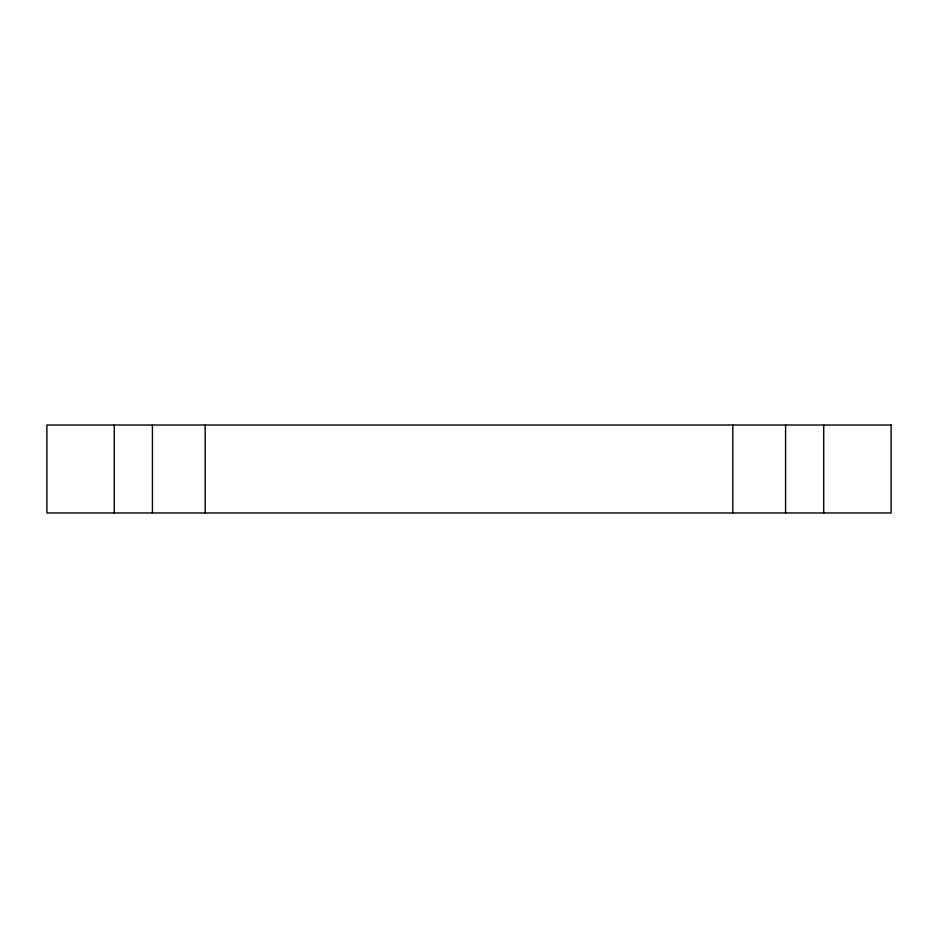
<?xml version="1.0" encoding="UTF-8"?>
<svg xmlns="http://www.w3.org/2000/svg" width="938" height="938" viewBox="0 0 938 938"><rect width="100%" height="100%" fill="white"/><g stroke="black" fill="none" stroke-linecap="round" stroke-linejoin="round"><path stroke-width="1.41" d="M823.728 425.031L823.728 512.969M785.575 425.031L785.575 512.969M732.813 425.031L732.813 512.969M205.188 425.031L205.188 512.969M152.425 425.031L152.425 512.969M114.272 425.031L114.272 512.969M891.1 425.031L46.9 425.031L46.9 512.969L891.1 512.969L891.1 425.031"/></g></svg>
